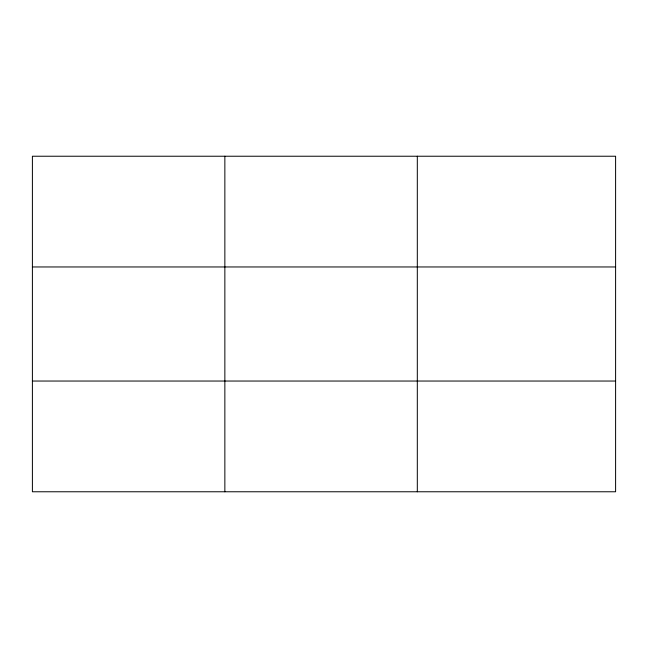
<?xml version="1.0" encoding="UTF-8"?>
<svg xmlns="http://www.w3.org/2000/svg" width="648" height="648" viewBox="0 0 648 648"><rect width="100%" height="100%" fill="white"/><g stroke="black" fill="none" stroke-linecap="round" stroke-linejoin="round"><path stroke-width="0.97" d="M224.856 491.767L224.856 156.233M417.312 491.767L417.312 156.233M615.6 266.96L615.6 156.233L32.4 156.233L32.4 491.767L615.6 491.767L615.6 266.96L32.4 266.96M32.4 381.04L615.6 381.04"/></g></svg>
